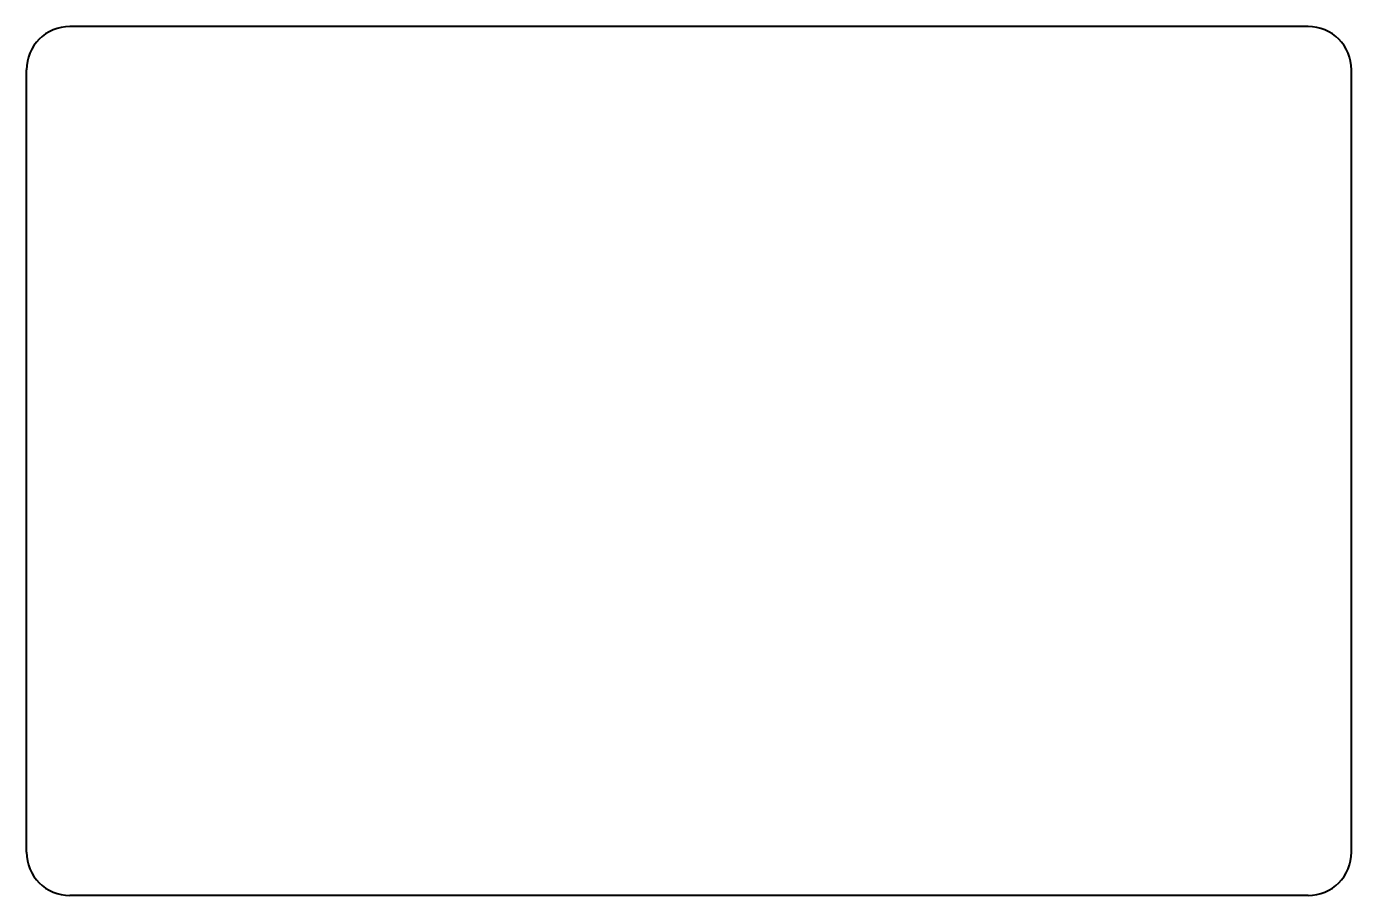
# Model space of a CAD drawing. Header units: millimetres. Extents: x -61 to 61, y -40 to 40.
import ezdxf

# ---------------------------------------------------------------- set-up
doc = ezdxf.new("R2010")
doc.units = ezdxf.units.MM
doc.layers.add('ModelSketch_Visible', color=7, linetype='Continuous', lineweight=40)

msp = doc.modelspace()

# ---------------------------------------------------------------- linework, layer by layer
at = {"layer": 'ModelSketch_Visible'}
for p, q in [((57, 40), (-57, 40)), ((-61, -36), (-61, 36)), ((61, -36), (61, 36)), ((57, -40), (-57, -40))]:
    msp.add_line(p, q, dxfattribs=at)
for centre, start, end in [((-57, 36), 90, 180), ((57, 36), 0, 90), ((-57, -36), 180, 270), ((57, -36), 270, 0)]:
    msp.add_arc(centre, 4, start, end, dxfattribs=at)

doc.saveas('drawing.dxf')
